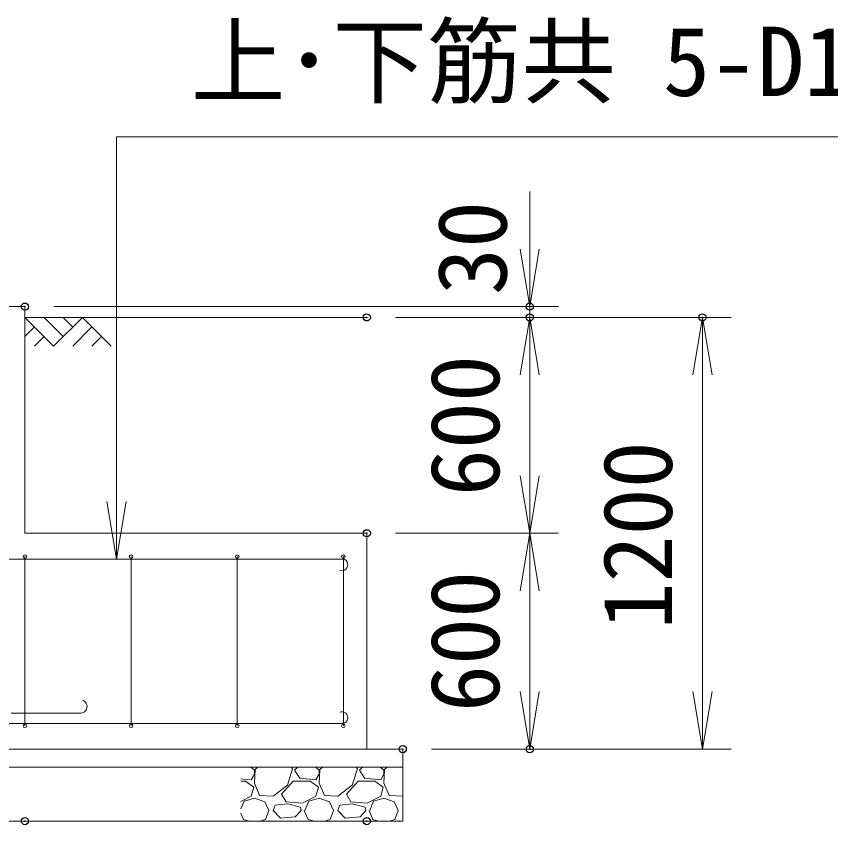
# Model space of a CAD drawing. Units: millimetres at full size. Extents: x -16800 to 16800, y -11880 to 11880.
# Drawn here: x 3264 to 5528, y -3752 to -1506 of the extents above; entities that cross this region are included whole.
import ezdxf
from ezdxf.enums import TextEntityAlignment as Align

# ---------------------------------------------------------------- set-up
doc = ezdxf.new("R2010")
doc.units = ezdxf.units.MM
doc.header["$LTSCALE"] = 40
doc.header["$PDMODE"] = 32
doc.header["$PDSIZE"] = 20
for name, color, linetype, lineweight in [('0-2_D-STR3', 3, 'Continuous', 13), ('0-3_D-STR4', 7, 'Continuous', 18), ('0-4_D-BGD', 7, 'Continuous', 18), ('0-5_D-DCR-HCH', 7, 'Continuous', 13), ('0-6_D-STR-DIM', 7, 'Continuous', 13), ('0-7_0', 7, 'Continuous', 18), ('0-9_D-STR-TXT', 7, 'Continuous', 13)]:
    doc.layers.add(name, color=color, linetype=linetype, lineweight=lineweight)
doc.layers.add('0-8_Defpoints', color=253, linetype='Continuous')
doc.styles.add('ＭＳ ゴシック', font='')
doc.styles.get('ＭＳ ゴシック').set_extended_font_data('MS Gothic')

# ---------------------------------------------------------------- blocks, each defined once
blk = doc.blocks.new('_Open')
at = {"layer": '0-7_0'}
blk.add_line((-40, 6.67), (0, 0), dxfattribs=at)
blk.add_lwpolyline([(-40, -6.67), (0, 0), (-40, 0)], dxfattribs=at)

msp = doc.modelspace()

# ---------------------------------------------------------------- linework, layer by layer
at = {"layer": '0-2_D-STR3'}
for p, q in [((3288.09, -3477.48), (3288.09, -3007.48)), ((3583.09, -3477.48), (3583.09, -3007.48)), ((3878.09, -3477.48), (3878.09, -3007.48)), ((4173.09, -3477.48), (4173.09, -3007.48)), ((1803.09, -3013.98), (4173.09, -3013.98)), ((3250.09, -3442.81), (3443.02, -3442.81)), ((1803.09, -3470.98), (4173.09, -3470.98))]:
    msp.add_line(p, q, dxfattribs=at)
for centre in [(3288.09, -3007.48), (3583.09, -3007.48), (3878.09, -3007.48), (4173.09, -3007.48), (3288.09, -3477.48), (3583.09, -3477.48), (3878.09, -3477.48), (4173.09, -3477.48)]:
    msp.add_circle(centre, 5, dxfattribs=at)
for centre, radius, start, end in [((4168.86, -3029.97), 16.55, 250.39151, 75.1857), ((3442.2, -3424.15), 18.68, 267.47455, 68.33411), ((4168.86, -3454.98), 16.55, 284.8143, 109.60849)]:
    msp.add_arc(centre, radius, start, end, dxfattribs=at)
at = {"layer": '0-3_D-STR4'}
for p, q in [((3288.09, -2312.48), (3088.09, -2312.48)), ((3288.09, -2942.48), (3288.09, -2312.48)), ((3288.09, -2942.48), (4238.09, -2942.48)), ((4238.09, -3542.48), (4238.09, -2942.48)), ((4338.09, -3542.48), (1638.09, -3542.48)), ((4338.09, -3542.48), (4338.09, -3742.48)), ((4338.09, -3592.48), (1638.09, -3592.48)), ((4338.09, -3742.48), (1638.09, -3742.48))]:
    msp.add_line(p, q, dxfattribs=at)
at = {"layer": '0-4_D-BGD'}
msp.add_line((4238.09, -2342.48), (3288.09, -2342.48), dxfattribs=at)
at = {"layer": '0-5_D-DCR-HCH'}
for p, q in [((3367.91, -2422.3), (3288.09, -2342.48)), ((3394.51, -2395.69), (3341.3, -2342.48)), ((3447.73, -2342.48), (3367.91, -2422.3)), ((3421.26, -2369.22), (3394.51, -2342.48)), ((3447.73, -2342.48), (3527.54, -2422.3)), ((3314.7, -2369.08), (3288.09, -2395.57)), ((3474.33, -2369.08), (3420.88, -2422.3)), ((3341.3, -2395.69), (3314.57, -2422.3)), ((3500.94, -2395.69), (3474.21, -2422.3)), ((3925.98, -3601.07), (3916.17, -3592.48)), ((3935.22, -3592.48), (3927.78, -3599.27)), ((4017.78, -3642.47), (4032.18, -3597.47)), ((4032.18, -3597.47), (4029.13, -3592.48)), ((4046.17, -3592.48), (4037.58, -3601.07)), ((4105.98, -3601.07), (4096.17, -3592.48)), ((4115.22, -3592.48), (4107.78, -3599.27)), ((4197.78, -3642.47), (4212.18, -3597.47)), ((4212.18, -3597.47), (4209.13, -3592.48)), ((4226.17, -3592.48), (4217.58, -3601.07)), ((4285.98, -3601.07), (4276.17, -3592.48)), ((4295.22, -3592.48), (4287.78, -3599.27)), ((3916.98, -3628.07), (3925.98, -3611.87)), ((3927.78, -3599.27), (3925.98, -3637.07)), ((3925.98, -3611.87), (3925.98, -3601.07)), ((4037.58, -3601.07), (4051.98, -3622.67)), ((4096.98, -3628.07), (4105.98, -3611.87)), ((4107.78, -3599.27), (4105.98, -3637.07)), ((4105.98, -3611.87), (4105.98, -3601.07)), ((4217.58, -3601.07), (4231.98, -3622.67)), ((4276.98, -3628.07), (4285.98, -3611.87)), ((4287.78, -3599.27), (4285.98, -3637.07)), ((4285.98, -3611.87), (4285.98, -3601.07)), ((3888.09, -3624.6), (3916.98, -3628.07)), ((3888.09, -3631.67), (3900.78, -3631.67)), ((3900.78, -3631.67), (3924.18, -3647.87)), ((3925.98, -3637.07), (3940.38, -3671.27)), ((4001.58, -3667.67), (4033.98, -3631.67)), ((4033.98, -3631.67), (4080.78, -3631.67)), ((4051.98, -3622.67), (4096.98, -3628.07)), ((4080.78, -3631.67), (4104.18, -3647.87)), ((4105.98, -3637.07), (4120.38, -3671.27)), ((4158.18, -3673.07), (4197.78, -3642.47)), ((4181.58, -3667.67), (4213.98, -3631.67)), ((4213.98, -3631.67), (4260.78, -3631.67)), ((4231.98, -3622.67), (4276.98, -3628.07)), ((4260.78, -3631.67), (4284.18, -3647.87)), ((4285.98, -3637.07), (4300.38, -3671.27)), ((3924.18, -3647.87), (3916.98, -3673.07)), ((4104.18, -3647.87), (4096.98, -3673.07)), ((4284.18, -3647.87), (4276.98, -3673.07)), ((3916.98, -3673.07), (3888.09, -3688.2)), ((3888.09, -3708.68), (3897.18, -3687.47)), ((3897.18, -3687.47), (3925.98, -3678.47)), ((3925.98, -3678.47), (3954.78, -3689.27)), ((3954.78, -3689.27), (3965.58, -3712.67)), ((4014.18, -3689.27), (4001.58, -3667.67)), ((4059.18, -3692.87), (4014.18, -3689.27)), ((4096.98, -3673.07), (4059.18, -3692.87)), ((4066.38, -3712.67), (4077.18, -3687.47)), ((4077.18, -3687.47), (4105.98, -3678.47)), ((4105.98, -3678.47), (4134.78, -3689.27)), ((4120.38, -3671.27), (4158.18, -3673.07)), ((4134.78, -3689.27), (4145.58, -3712.67)), ((4194.18, -3689.27), (4181.58, -3667.67)), ((4239.18, -3692.87), (4194.18, -3689.27)), ((4276.98, -3673.07), (4239.18, -3692.87)), ((4246.38, -3712.67), (4257.18, -3687.47)), ((4257.18, -3687.47), (4285.98, -3678.47)), ((4285.98, -3678.47), (4314.78, -3689.27)), ((4300.38, -3671.27), (4338.09, -3673.06)), ((4314.78, -3689.27), (4325.58, -3712.67)), ((3978.18, -3712.67), (3983.58, -3698.27)), ((4017.78, -3694.67), (3983.58, -3698.27)), ((4053.78, -3703.67), (4017.78, -3694.67)), ((4055.58, -3712.67), (4053.78, -3703.67)), ((4158.18, -3712.67), (4163.58, -3698.27)), ((4197.78, -3694.67), (4163.58, -3698.27)), ((4233.78, -3703.67), (4197.78, -3694.67)), ((4235.58, -3712.67), (4233.78, -3703.67)), ((3888.09, -3720.85), (3895.38, -3737.87)), ((3956.58, -3737.87), (3965.58, -3712.67)), ((3997.98, -3734.27), (3978.18, -3712.67)), ((4039.38, -3730.67), (3997.98, -3734.27)), ((4055.58, -3712.67), (4039.38, -3730.67)), ((4064.58, -3712.67), (4075.38, -3737.87)), ((4136.58, -3737.87), (4145.58, -3712.67)), ((4177.98, -3734.27), (4158.18, -3712.67)), ((4219.38, -3730.67), (4177.98, -3734.27)), ((4235.58, -3712.67), (4219.38, -3730.67)), ((4244.58, -3712.67), (4255.38, -3737.87)), ((4316.58, -3737.87), (4325.58, -3712.67)), ((3895.38, -3737.87), (3911.07, -3742.48)), ((3940.9, -3742.48), (3956.58, -3737.87)), ((3969.18, -3741.47), (3968.07, -3742.48)), ((3981.34, -3742.48), (3969.18, -3741.47)), ((4042.98, -3741.47), (4040.62, -3742.48)), ((4046.02, -3742.48), (4042.98, -3741.47)), ((4075.38, -3737.87), (4091.07, -3742.48)), ((4120.9, -3742.48), (4136.58, -3737.87)), ((4149.18, -3741.47), (4148.07, -3742.48)), ((4161.34, -3742.48), (4149.18, -3741.47)), ((4222.98, -3741.47), (4220.62, -3742.48)), ((4226.02, -3742.48), (4222.98, -3741.47)), ((4255.38, -3737.87), (4271.07, -3742.48)), ((4300.9, -3742.48), (4316.58, -3737.87)), ((4329.18, -3741.47), (4328.07, -3742.48)), ((4338.09, -3742.21), (4329.18, -3741.47))]:
    msp.add_line(p, q, dxfattribs=at)
msp.add_lwpolyline([(3940.38, -3671.27), (3978.18, -3673.07), (4017.78, -3642.47)], dxfattribs=at)
at = {"layer": '0-6_D-STR-DIM'}
for p, q in [((4691.08, -2152.48), (4691.08, -1992.48)), ((3368.09, -2312.48), (4771.08, -2312.48)), ((4691.08, -2342.48), (4691.08, -2312.48)), ((4318.09, -2342.48), (4771.08, -2342.48)), ((4318.09, -2342.48), (4771.08, -2342.48)), ((4318.09, -2342.48), (5251.08, -2342.48)), ((4691.08, -2942.48), (4691.08, -2342.48)), ((5171.08, -3542.48), (5171.08, -2342.48)), ((4691.08, -2502.48), (4691.08, -2662.48)), ((4318.09, -2942.48), (4771.08, -2942.48)), ((4318.09, -2942.48), (4771.08, -2942.48)), ((4691.08, -2942.48), (4691.08, -3542.48)), ((4418.09, -3542.48), (4771.08, -3542.48)), ((4418.09, -3542.48), (5251.08, -3542.48))]:
    msp.add_line(p, q, dxfattribs=at)
at = {"layer": '0-8_Defpoints'}
for p in [(3288.09, -2312.48), (4691.08, -2312.48), (4238.09, -2342.48), (4691.08, -2342.48), (5171.08, -2342.48), (4238.09, -2942.48), (4338.09, -3542.48), (4691.08, -3542.48), (3288.09, -3742.48), (4238.09, -3742.48)]:
    msp.add_point(p, dxfattribs=at)
at = {"layer": '0-9_D-STR-TXT'}
msp.add_lwpolyline([(5683.6, -1840.73), (3542.85, -1840.73), (3542.85, -3011.98)], dxfattribs=at)

# ---------------------------------------------------------------- block references
at = {"layer": '0-6_D-STR-DIM', "xscale": 4, "yscale": 4}
for p, rotation in [((4691.08, -2312.48), 270), ((4691.08, -2342.48), 90), ((4691.08, -2342.48), 90), ((5171.08, -2342.48), 90), ((4691.08, -2942.48), 270), ((4691.08, -2942.48), 90), ((4691.08, -3542.48), 270), ((5171.08, -3542.48), 270)]:
    msp.add_blockref('_Open', p, dxfattribs=dict(at, rotation=rotation))
at = {"layer": '0-9_D-STR-TXT', "xscale": 4, "yscale": 4, "rotation": 270}
msp.add_blockref('_Open', (3542.85, -3013.98), dxfattribs=at)

# ---------------------------------------------------------------- texts
at = {"layer": '0-6_D-STR-DIM', "style": 'ＭＳ ゴシック'}
for s, p in [('30', (4684.59, -2280.48)), ('600', (4664.09, -2839.53)), ('1200', (5144.09, -3210.16)), ('600', (4664.09, -3439.53))]:
    msp.add_text(s, height=192.4, rotation=90, dxfattribs=at).set_placement(p, align=Align.BOTTOM_LEFT)
at = {"layer": '0-9_D-STR-TXT', "style": 'ＭＳ ゴシック'}
msp.add_text('上･下筋共 5-D10', height=192.4, dxfattribs=at).set_placement((3749.59, -1784.81), align=Align.BOTTOM_LEFT)

doc.saveas('drawing.dxf')
